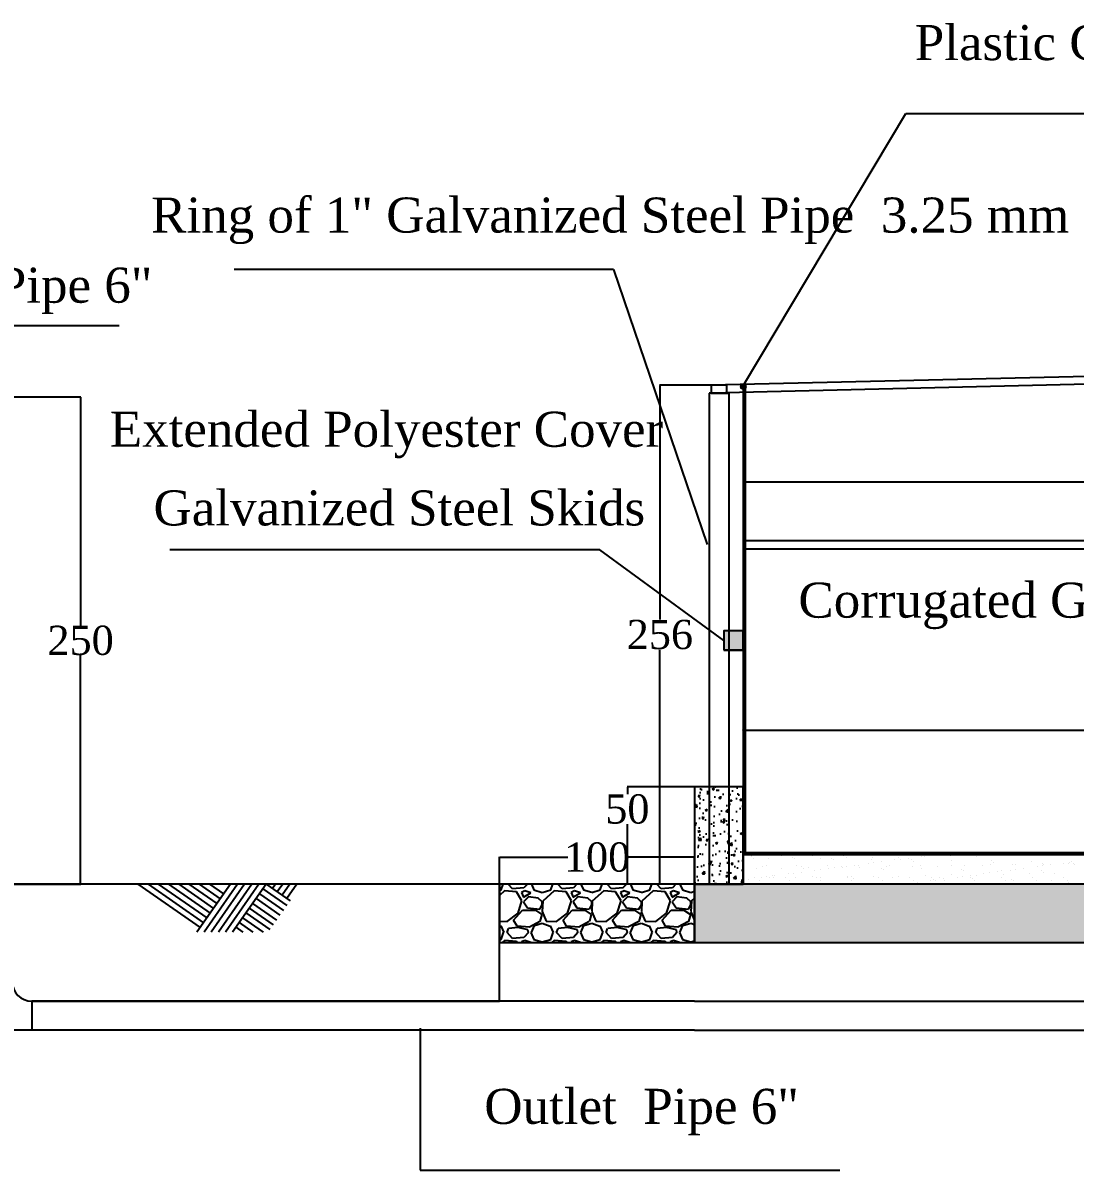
# Model space of a CAD drawing. Header units: centimetres. Extents: x 19229 to 24071, y 10219 to 13664.
# Drawn here: x 20845 to 21384, y 10486 to 11075 of the extents above; entities that cross this region are included whole.
import ezdxf

# ---------------------------------------------------------------- set-up
doc = ezdxf.new("R2010")
doc.units = ezdxf.units.CM
doc.layers.get('0').update_dxf_attribs({"linetype": 'CONTINUOUS'})
doc.layers.get('DEFPOINTS').update_dxf_attribs({"linetype": 'CONTINUOUS'})
doc.styles.add('style2', font='times.ttf', dxfattribs={"height": 15})
doc.styles.add('style3', font='times.ttf', dxfattribs={"height": 25})
doc.dimstyles.get("Standard").update_dxf_attribs({"dimtxt": 15, "dimasz": 0.18, "dimexe": 0.18, "dimexo": 0.0625, "dimgap": 0.09, "dimtad": 0, "dimtih": 1, "dimtoh": 1, "dimdec": 0, "dimzin": 0, "dimdsep": 46, "dimtxsty": 'style2', "dimcen": 0.09, "dimadec": 0, "dimazin": 0, "dimtfac": 1, "dimtdec": 0, "dimtofl": 0, "dimtmove": 0, "dimatfit": 3, "dimfxl": 1, "dimtolj": 1, "dimtzin": 0, "dimarcsym": 0})

# ---------------------------------------------------------------- blocks, each defined once
blk = doc.blocks.new('*D36')
at = {"color": 0, "lineweight": -2, "transparency": 16777216}
for p, q in [((21089.07, 10632.69), (21089.07, 10646.61)), ((21089.25, 10646.43), (21124.06, 10646.43)), ((21188.89, 10646.43), (21154.08, 10646.43)), ((21189.07, 10632.69), (21189.07, 10646.61))]:
    blk.add_line(p, q, dxfattribs=at)
at = {"color": 0, "transparency": 16777216}
for points in [[(21089.25, 10646.46), (21089.25, 10646.4), (21089.07, 10646.43)], [(21188.89, 10646.46), (21188.89, 10646.4), (21189.07, 10646.43)]]:
    blk.add_solid(points, dxfattribs=at)
at = {"layer": 'DEFPOINTS', "color": 0, "transparency": 16777216}
for p in [(21089.07, 10646.43), (21089.07, 10632.63), (21189.07, 10632.63)]:
    blk.add_point(p, dxfattribs=at)
at = {"color": 0, "transparency": 16777216, "insert": (21139.07, 10646.43), "char_height": 15, "attachment_point": 5, "style": 'style2'}
blk.add_mtext('\\A1;100', dxfattribs=at)
blk = doc.blocks.new('*D37')
at = {"color": 0, "lineweight": -2, "transparency": 16777216}
for p, q in [((20839.13, 10882.63), (20874.34, 10882.63)), ((20874.16, 10882.45), (20874.16, 10765.35)), ((20874.16, 10632.81), (20874.16, 10749.91)), ((20839.13, 10632.63), (20874.34, 10632.63))]:
    blk.add_line(p, q, dxfattribs=at)
at = {"color": 0, "transparency": 16777216}
for points in [[(20874.13, 10882.45), (20874.19, 10882.45), (20874.16, 10882.63)], [(20874.13, 10632.81), (20874.19, 10632.81), (20874.16, 10632.63)]]:
    blk.add_solid(points, dxfattribs=at)
at = {"layer": 'DEFPOINTS', "color": 0, "transparency": 16777216}
for p in [(20839.07, 10882.63), (20839.07, 10632.63), (20874.16, 10632.63)]:
    blk.add_point(p, dxfattribs=at)
at = {"color": 0, "transparency": 16777216, "insert": (20874.16, 10757.63), "char_height": 15, "attachment_point": 5, "style": 'style2'}
blk.add_mtext('\\A1;250', dxfattribs=at)
blk = doc.blocks.new('*D47')
at = {"color": 0, "lineweight": -2, "ltscale": 20, "transparency": 16777216}
for p, q in [((21189.01, 10682.63), (21154.41, 10682.63)), ((21154.59, 10682.45), (21154.59, 10678.82)), ((21154.59, 10632.81), (21154.59, 10663.39)), ((21189.01, 10632.63), (21154.41, 10632.63))]:
    blk.add_line(p, q, dxfattribs=at)
at = {"color": 0, "ltscale": 20, "transparency": 16777216}
for points in [[(21154.56, 10682.45), (21154.62, 10682.45), (21154.59, 10682.63)], [(21154.56, 10632.81), (21154.62, 10632.81), (21154.59, 10632.63)]]:
    blk.add_solid(points, dxfattribs=at)
at = {"layer": 'DEFPOINTS', "color": 0, "ltscale": 20, "transparency": 16777216}
for p in [(21154.59, 10682.63), (21189.07, 10682.63), (21189.07, 10632.63)]:
    blk.add_point(p, dxfattribs=at)
at = {"color": 0, "ltscale": 20, "transparency": 16777216, "insert": (21154.59, 10671.1), "char_height": 15, "attachment_point": 5, "style": 'style2'}
blk.add_mtext('\\A1;50', dxfattribs=at)
blk = doc.blocks.new('*D51')
at = {"color": 0, "lineweight": -2, "ltscale": 20, "transparency": 16777216}
for p, q in [((21214.07, 10711.7), (21214.07, 10711.82)), ((21214.25, 10711.64), (21471.06, 10711.64)), ((21758.76, 10711.64), (21501.94, 10711.64)), ((21758.94, 10711.7), (21758.94, 10711.82))]:
    blk.add_line(p, q, dxfattribs=at)
at = {"color": 0, "ltscale": 20, "transparency": 16777216}
for points in [[(21214.25, 10711.67), (21214.25, 10711.61), (21214.07, 10711.64)], [(21758.76, 10711.67), (21758.76, 10711.61), (21758.94, 10711.64)]]:
    blk.add_solid(points, dxfattribs=at)
at = {"layer": 'DEFPOINTS', "color": 0, "ltscale": 20, "transparency": 16777216}
for p in [(21214.07, 10711.64), (21758.94, 10711.64), (21758.94, 10711.64)]:
    blk.add_point(p, dxfattribs=at)
at = {"color": 0, "ltscale": 20, "transparency": 16777216, "insert": (21486.5, 10711.64), "char_height": 15, "attachment_point": 5, "style": 'style2'}
blk.add_mtext('\\A1;545', dxfattribs=at)
blk = doc.blocks.new('*D54')
at = {"color": 0, "lineweight": -2, "ltscale": 20, "transparency": 16777216}
for p, q in [((21197.51, 10888.63), (21171.1, 10888.63)), ((21171.28, 10888.45), (21171.28, 10768.35)), ((21171.28, 10632.81), (21171.28, 10752.91)), ((21173.86, 10632.63), (21171.1, 10632.63))]:
    blk.add_line(p, q, dxfattribs=at)
at = {"color": 0, "ltscale": 20, "transparency": 16777216}
for points in [[(21171.26, 10888.45), (21171.31, 10888.45), (21171.28, 10888.63)], [(21171.26, 10632.81), (21171.31, 10632.81), (21171.28, 10632.63)]]:
    blk.add_solid(points, dxfattribs=at)
at = {"layer": 'DEFPOINTS', "color": 0, "ltscale": 20, "transparency": 16777216}
for p in [(21171.28, 10888.63), (21197.57, 10888.63), (21173.92, 10632.63)]:
    blk.add_point(p, dxfattribs=at)
at = {"color": 0, "ltscale": 20, "transparency": 16777216, "insert": (21171.28, 10760.63), "char_height": 15, "attachment_point": 5, "style": 'style2'}
blk.add_mtext('\\A1;256', dxfattribs=at)

msp = doc.modelspace()

# ---------------------------------------------------------------- hatches: boundary and pattern name
at = {"ltscale": 20}
h = msp.add_hatch(color=7, dxfattribs=at)
h.dxf.hatch_style = 1
h.paths.add_polyline_path([(21214.07, 10887.88), (21215.07, 10887.88), (21215.07, 10888.63, 0.720759), (21212.82, 10887.88, 0.414214), (21214.07, 10886.63)])
h.paths.add_polyline_path([(21215.07, 10887.88), (21214.07, 10887.88), (21214.07, 10886.63, 0.236068), (21215.07, 10887.13)], flags=17)
h = msp.add_hatch(color=7)
h.dxf.hatch_style = 1
h.paths.add_polyline_path([(21214.07, 10762.63), (21204.07, 10762.63), (21204.07, 10752.63), (21214.07, 10752.63)])
at = {"ltscale": 500}
h = msp.add_hatch(dxfattribs=at)
h.set_pattern_fill('CONCRETE_C', scale=1.5, pattern_type=2)
h.set_pattern_definition([(50, (-126.163, 797.9675), (10.7589027, -0.941282), [1.125, -12.375]), (355, (-126.163, 797.967), (-2.08127, 11.282882), [0.9, -9.9]), (100.4514, (-125.267, 797.889), (8.6776407, 10.341593), [0.956103, -10.5171317]), (46.1842, (-126.163, 800.967), (16.008616, -2.482785), [1.6875, -18.5625]), (96.6356, (-124.829, 800.76), (14.019941, 14.611768), [1.434154, -15.775695]), (351.1842, (-126.163, 800.967), (14.019929, 14.611779), [1.35, -14.85]), (21, (-124.663, 800.2175), (8.9536058, -6.0392834), [1.125, -12.375]), (326, (-124.663, 800.217), (3.64973, 10.8772507), [0.9, -9.9]), (71.4514, (-123.917, 799.714), (12.6033394, 4.8379575), [0.956103, -10.5171317]), (37.5, (-126.163, 797.9675), (0.1823978, 4.9934078), [0, -9.78, 0, -10.05, 0, -9.9375]), (7.5, (-126.163, 797.9675), (3.9460431, 5.9161757), [0, -5.73, 0, -9.555, 0, -3.7875]), (327.5, (-129.508, 797.9675), (8.00733654, -0.3383231), [0, -3.75, 0, -11.7, 0, -15.525]), (317.5, (-131.008, 797.9675), (8.7477925, 1.5015747), [0, -4.875, 0, -7.77, 0, -11.025])])
h.paths.add_polyline_path([(21214.07, 10682.63), (21189.07, 10682.63), (21189.07, 10632.63), (21214.07, 10632.63)])
h = msp.add_hatch()
h.set_pattern_fill('GRAVEL')
h.set_pattern_definition([(228.0127875, (-156.1221, 1057.2756), (-203.20000002, -228.59999999), [3.417214, -338.304836]), (184.969741, (-158.4081, 1054.7356), (304.79999988, 25.400001447), [5.864047, -580.54049]), (132.510447, (-164.2501, 1054.2276), (254.00000011, -279.3999999), [4.134815, -409.347228]), (267.273689, (-174.1561, 1047.8776), (25.400000053, 508), [5.340045, -528.664374]), (292.833654, (-174.4101, 1042.5436), (-127.00000001, 304.799999996), [5.236337, -518.398077]), (357.273689, (-172.3781, 1037.7176), (-508, 25.400000053), [5.340045, -528.664374]), (37.6942405, (-167.0441, 1037.4636), (-330.199999985, -254.00000002), [7.061937, -699.131153]), (72.2553284, (-161.4561, 1041.7816), (177.800000048, 558.799999985), [6.667195, -660.052566]), (121.4295656, (-159.4241, 1048.1316), (-203.20000003, 330.19999998), [5.35813, -530.455457]), (175.236358, (-162.2181, 1052.7036), (279.4, -25.40000004), [6.117133, -299.73937]), (222.3974378, (-168.3141, 1053.2116), (-304.79999999, -279.40000001), [7.91078, -783.167725]), (138.814075, (-149.0101, 1047.6236), (-177.8, 152.40000001), [2.700045, -267.305658]), (171.4692344, (-151.0421, 1049.4016), (330.20000001, -50.79999994), [5.13682, -508.54639]), (225, (-156.122, 1050.164), (-4e-15, -25.4), [3.592093, -32.32893]), (203.19859, (-157.9, 1053.2116), (127, 50.8), [1.934413, -191.506224]), (291.80141, (-159.678, 1052.4496), (-25.4, 76.2), [2.735656, -134.04753]), (30.963757, (-158.662, 1049.9096), (76.2, 50.8), [4.443197, -143.662982]), (161.56505, (-154.852, 1052.196), (50.8, -25.4), [3.212871, -77.10898]), (16.38954, (-174.4101, 1052.4496), (254, 76.2), [4.50088, -445.588267]), (70.346176, (-170.0921, 1053.7196), (-101.60000001, -279.4), [3.77599, -373.822157]), (293.19859, (-154.852, 1057.2756), (-50.8, 127), [3.8688, -189.571836]), (343.61046, (-153.3281, 1053.7196), (-254.000000005, 76.19999998), [4.50088, -445.588267]), (339.443955, (-174.41, 1036.7016), (-127, 50.8), [4.340352, -212.677343]), (294.775141, (-170.3461, 1035.1776), (-127.00000015, 279.39999993), [3.63672, -360.035934]), (66.80141, (-154.598, 1031.8756), (50.8, 127), [3.8688, -189.571836]), (17.354025, (-153.0741, 1035.4316), (-330.19999999, -101.60000002), [4.257827, -421.52376]), (69.443955, (-167.044, 1031.8756), (-50.8, -127), [2.170176, -214.84752]), (101.309932, (-156.122, 1031.8756), (-25.4, 101.6), [1.295146, -128.21995]), (165.963757, (-156.376, 1033.1456), (76.2, -25.4), [5.236337, -99.490546]), (186.009006, (-161.4561, 1034.4156), (254, 25.40000001), [4.85267, -480.413649]), (303.690068, (-158.662, 1047.6236), (-25.4, 50.8), [3.66324, -87.917764]), (353.1572266, (-156.6301, 1044.5756), (431.800000003, -50.799999977), [6.395568, -633.16009]), (60.945396, (-150.2801, 1043.8136), (-101.6, -177.8), [2.615082, -258.893923]), (90, (-149.01, 1046.1), (-25.4, 25.4), [1.524, -23.876]), (120.256437, (-161.9641, 1035.1776), (101.59999999, -177.8), [3.52867, -349.339408]), (48.0127875, (-163.7421, 1038.2256), (203.20000002, 228.59999999), [6.83443, -334.887622]), (0, (-159.17, 1043.306), (25.4, 25.4), [6.604, -18.796]), (325.3048465, (-152.5661, 1043.3056), (254.0000001, -177.79999986), [4.016096, -397.593167]), (254.054604, (-149.264, 1041.0196), (-25.4, -101.6), [3.69829, -181.2165]), (207.6459754, (-150.2801, 1037.4636), (-482.60000002, -253.999999966), [6.02145, -596.124644]), (175.4260787, (-155.6141, 1034.6696), (-330.2, 25.4), [6.370295, -630.658465])])
h.paths.add_polyline_path([(21189.07, 10632.63), (21089.07, 10632.63), (21089.07, 10602.63), (21189.07, 10602.63)])
h = msp.add_hatch()
h.set_pattern_fill('GRAVEL', scale=0.9)
h.set_pattern_definition([(228.0127875, (347.4592, 845.359), (-182.88000001, -205.73999999), [3.075493, -304.474353]), (184.969741, (345.4018, 843.073), (274.31999989, 22.860001302), [5.277642, -522.48644]), (132.510447, (340.144, 842.6158), (228.6000001, -251.45999991), [3.721334, -368.412505]), (267.273689, (331.2286, 836.9008), (22.86000005, 457.2), [4.80604, -475.797937]), (292.833654, (331, 832.1002), (-114.30000001, 274.319999996), [4.712703, -466.55827]), (357.273689, (332.8288, 827.7568), (-457.2, 22.86000005), [4.80604, -475.797937]), (37.6942405, (337.6294, 827.5282), (-297.179999987, -228.600000017), [6.355743, -629.218038]), (72.2553284, (342.6586, 831.4144), (160.020000043, 502.919999986), [6.000476, -594.04731]), (121.4295656, (344.4874, 837.1294), (-182.880000026, 297.179999984), [4.822317, -477.409911]), (175.236358, (341.9728, 841.2442), (251.46, -22.86000004), [5.50542, -269.765433]), (222.3974378, (336.4864, 841.7014), (-274.319999991, -251.46000001), [7.119701, -704.850953]), (138.814075, (353.86, 836.6722), (-160.02, 137.16000001), [2.43004, -240.575092]), (171.4692344, (352.0312, 838.2724), (297.18000001, -45.71999995), [4.623138, -457.69175]), (225, (347.46, 838.958), (-3e-15, -22.86), [3.232884, -29.096038]), (203.19859, (345.859, 841.7014), (114.3, 45.72), [1.740972, -172.355601]), (291.80141, (344.259, 841.0156), (-22.86, 68.58), [2.46209, -120.642777]), (30.963757, (345.1732, 838.7296), (68.58, 45.72), [3.998877, -129.296683]), (161.56505, (348.602, 840.787), (45.72, -22.86), [2.891584, -69.398083]), (16.3895403, (331, 841.0156), (228.6, 68.58), [4.050792, -401.02944]), (70.346176, (334.8862, 842.1586), (-91.44000001, -251.46), [3.39839, -336.439941]), (293.19859, (348.6022, 845.359), (-45.72, 114.3), [3.48192, -170.614652]), (343.6104597, (349.9738, 842.1586), (-228.600000005, 68.579999984), [4.050792, -401.02944]), (339.443955, (331, 826.8424), (-114.3, 45.72), [3.906317, -191.409609]), (294.7751406, (334.6576, 825.4708), (-114.30000014, 251.45999994), [3.27305, -324.03234]), (66.80141, (348.8308, 822.499), (45.72, 114.3), [3.48192, -170.614652]), (17.3540246, (350.2024, 825.6994), (-297.179999994, -91.44000002), [3.832045, -379.371384]), (69.443955, (337.6294, 822.499), (-45.72, -114.3), [1.953158, -193.362767]), (101.309932, (347.459, 822.499), (-22.86, 91.44), [1.165631, -115.397955]), (165.963757, (347.2306, 823.642), (68.58, -22.86), [4.712703, -89.541491]), (186.009006, (342.6586, 824.785), (228.6, 22.86000001), [4.367403, -432.372284]), (303.690068, (345.173, 836.672), (-22.86, 45.72), [3.296915, -79.125987]), (353.1572266, (347.002, 833.929), (388.620000002, -45.71999998), [5.75601, -569.844082]), (60.945396, (352.717, 833.2432), (-91.44, -160.02), [2.353574, -233.00453]), (90, (353.86, 835.3), (-22.86, 22.86), [1.3716, -21.4884]), (120.256437, (342.2014, 825.4708), (91.43999999, -160.02000001), [3.175803, -314.405467]), (48.0127875, (340.6012, 828.214), (182.88000002, 205.73999999), [6.150986, -301.39886]), (0, (344.716, 832.786), (22.86, 22.86), [5.9436, -16.9164]), (325.3048465, (350.6596, 832.786), (228.60000009, -160.01999988), [3.614486, -357.83385]), (254.054604, (353.6314, 830.7286), (-22.86, -91.44), [3.328462, -163.09485]), (207.6459754, (352.717, 827.5282), (-434.340000016, -228.59999997), [5.419306, -536.51218]), (175.4260787, (347.9164, 825.0136), (-297.18, 22.86), [5.733265, -567.592618])])
h.paths.add_polyline_path([(21457.97, 10632.63), (21457.97, 10602.63), (21546.07, 10602.63), (21546.07, 10632.63)])
h.paths.add_polyline_path([(21426.97, 10602.63), (21426.97, 10632.63), (21189.07, 10632.63), (21189.07, 10602.63)])

# ---------------------------------------------------------------- linework, layer by layer
at = {"color": 7, "ltscale": 20}
for p, q in [((21214.13, 10888.63), (21297.41, 11028.03)), ((21297.41, 11028.03), (21674.7, 11028.03)), ((21147.4, 10948.06), (21195.53, 10806.83)), ((22063.96, 10908.63), (21197.57, 10888.63)), ((22064.05, 10904.63), (21197.66, 10884.63)), ((21206.57, 10884.63), (21196.57, 10884.63)), ((21205.57, 10884.63), (21206.57, 10884.63)), ((21214.07, 10808.88), (22913.85, 10808.88)), ((21426.97, 10632.65), (21214.07, 10632.69)), ((21189.07, 10572.63), (21426.97, 10572.63)), ((21189.07, 10557.63), (21426.97, 10557.63))]:
    msp.add_line(p, q, dxfattribs=at)
at = {"color": 7}
for p, q in [((21147.4, 10948.06), (20952.9, 10948.06)), ((20742.8, 10919.34), (20893.99, 10919.34)), ((21214.07, 10888.63), (21214.07, 10632.63)), ((21215.07, 10888.63), (21215.07, 10649.13)), ((21196.57, 10884.63), (21196.57, 10632.63)), ((21206.57, 10884.63), (21206.57, 10632.63)), ((21206.57, 10884.63), (21206.57, 10883.63)), ((21214.07, 10839.01), (21426.97, 10839.01)), ((21140.55, 10804.12), (20919.92, 10804.12)), ((21204.13, 10757.63), (21140.55, 10804.12)), ((21215.13, 10804.63), (21623.48, 10804.63)), ((21214.07, 10752.63), (21204.07, 10752.63)), ((21426.97, 10648.63), (21214.07, 10648.63)), ((21426.97, 10647.63), (21214.07, 10647.63)), ((21265.51, 10647.23), (21265.51, 10647.23)), ((21281.33, 10647.26), (21281.33, 10647.26)), ((21297.15, 10647.29), (21297.15, 10647.29)), ((21308.12, 10647.29), (21308.12, 10647.29)), ((21312.97, 10647.32), (21312.97, 10647.32)), ((21328.79, 10647.35), (21328.79, 10647.35)), ((21344.61, 10647.38), (21344.61, 10647.38)), ((21347.2, 10647.56), (21347.2, 10647.56)), ((21360.43, 10647.41), (21360.43, 10647.41)), ((21376.25, 10647.43), (21376.25, 10647.43)), ((21218.05, 10647.15), (21218.05, 10647.15)), ((21218.44, 10646.6), (21218.44, 10646.6)), ((21219.37, 10645.74), (21219.37, 10645.74)), ((21223.79, 10641.69), (21223.79, 10641.69)), ((21225.76, 10642.23), (21225.76, 10642.23)), ((21227.16, 10645.76), (21227.16, 10645.76)), ((21233.87, 10647.18), (21233.87, 10647.18)), ((21239.06, 10646.15), (21239.06, 10646.15)), ((21240.46, 10645.93), (21240.46, 10645.93)), ((21241.58, 10642.26), (21241.58, 10642.26)), ((21244.12, 10641.52), (21244.12, 10641.52)), ((21249.69, 10647.2), (21249.69, 10647.2)), ((21253.45, 10645.86), (21253.45, 10645.86)), ((21257.4, 10642.29), (21257.4, 10642.29)), ((21259.39, 10645.98), (21259.39, 10645.98)), ((21260.33, 10645.12), (21260.33, 10645.12)), ((21264.45, 10641.54), (21264.45, 10641.54)), ((21267.09, 10641.89), (21267.09, 10641.89)), ((21267.17, 10646.36), (21267.17, 10646.36)), ((21271.22, 10642.43), (21271.22, 10642.43)), ((21273.22, 10642.32), (21273.22, 10642.32)), ((21278.12, 10643.34), (21278.12, 10643.34)), ((21280.02, 10645.53), (21280.02, 10645.53)), ((21280.47, 10646.53), (21280.47, 10646.53)), ((21280.77, 10643.69), (21280.77, 10643.69)), ((21284.9, 10644.23), (21284.9, 10644.23)), ((21287.34, 10641.77), (21287.34, 10641.77)), ((21289.04, 10642.35), (21289.04, 10642.35)), ((21291.8, 10645.14), (21291.8, 10645.14)), ((21293.47, 10646.47), (21293.47, 10646.47)), ((21294.44, 10645.49), (21294.44, 10645.49)), ((21298.57, 10646.03), (21298.57, 10646.03)), ((21300.34, 10645.35), (21300.34, 10645.35)), ((21300.64, 10641.93), (21300.64, 10641.93)), ((21301.28, 10644.5), (21301.28, 10644.5)), ((21304.86, 10642.38), (21304.86, 10642.38)), ((21305.47, 10646.94), (21305.47, 10646.94)), ((21307.19, 10646.96), (21307.19, 10646.96)), ((21313.63, 10641.87), (21313.63, 10641.87)), ((21320.48, 10647.13), (21320.48, 10647.13)), ((21320.68, 10642.41), (21320.68, 10642.41)), ((21320.97, 10644.91), (21320.97, 10644.91)), ((21327.35, 10642.37), (21327.35, 10642.37)), ((21333.48, 10647.07), (21333.48, 10647.07)), ((21336.5, 10642.43), (21336.5, 10642.43)), ((21340.65, 10642.54), (21340.65, 10642.54)), ((21341.3, 10644.73), (21341.3, 10644.73)), ((21342.23, 10643.87), (21342.23, 10643.87)), ((21352.32, 10642.46), (21352.32, 10642.46)), ((21353.65, 10642.47), (21353.65, 10642.47)), ((21361.93, 10644.28), (21361.93, 10644.28)), ((21364.85, 10641.6), (21364.85, 10641.6)), ((21367.37, 10642.97), (21367.37, 10642.97)), ((21367.5, 10641.95), (21367.5, 10641.95)), ((21368.14, 10642.49), (21368.14, 10642.49)), ((21371.63, 10642.5), (21371.63, 10642.5)), ((21378.53, 10643.4), (21378.53, 10643.4)), ((21380.66, 10643.14), (21380.66, 10643.14)), ((21381.17, 10643.75), (21381.17, 10643.75)), ((21382.25, 10644.11), (21382.25, 10644.11)), ((21383.19, 10643.25), (21383.19, 10643.25)), ((21383.96, 10642.52), (21383.96, 10642.52)), ((21220.01, 10635.79), (21220.01, 10635.79)), ((21220.61, 10640.73), (21220.61, 10640.73)), ((21223.43, 10636.14), (21223.43, 10636.14)), ((21226.07, 10636.49), (21226.07, 10636.49)), ((21227.48, 10635.97), (21227.48, 10635.97)), ((21228.85, 10637.06), (21228.85, 10637.06)), ((21229.78, 10636.2), (21229.78, 10636.2)), ((21230.2, 10637.03), (21230.2, 10637.03)), ((21233.61, 10640.67), (21233.61, 10640.67)), ((21235.83, 10635.82), (21235.83, 10635.82)), ((21237.1, 10637.94), (21237.1, 10637.94)), ((21239.75, 10638.29), (21239.75, 10638.29)), ((21240.78, 10636.14), (21240.78, 10636.14)), ((21243.88, 10638.83), (21243.88, 10638.83)), ((21245.05, 10640.66), (21245.05, 10640.66)), ((21247.33, 10641.16), (21247.33, 10641.16)), ((21249.47, 10636.61), (21249.47, 10636.61)), ((21250.78, 10639.74), (21250.78, 10639.74)), ((21251.65, 10635.85), (21251.65, 10635.85)), ((21253.42, 10640.09), (21253.42, 10640.09)), ((21253.77, 10636.08), (21253.77, 10636.08)), ((21257.55, 10640.63), (21257.55, 10640.63)), ((21260.63, 10641.33), (21260.63, 10641.33)), ((21264.75, 10641.07), (21264.75, 10641.07)), ((21267.47, 10635.88), (21267.47, 10635.88)), ((21267.49, 10636.57), (21267.49, 10636.57)), ((21269.8, 10636.44), (21269.8, 10636.44)), ((21270.74, 10635.58), (21270.74, 10635.58)), ((21273.62, 10641.27), (21273.62, 10641.27)), ((21280.79, 10636.74), (21280.79, 10636.74)), ((21283.29, 10635.91), (21283.29, 10635.91)), ((21285.07, 10640.9), (21285.07, 10640.9)), ((21286.01, 10640.04), (21286.01, 10640.04)), ((21290.43, 10635.99), (21290.43, 10635.99)), ((21293.79, 10636.68), (21293.79, 10636.68)), ((21299.11, 10635.93), (21299.11, 10635.93)), ((21305.7, 10640.45), (21305.7, 10640.45)), ((21307.51, 10637.17), (21307.51, 10637.17)), ((21310.76, 10635.81), (21310.76, 10635.81)), ((21314.93, 10635.96), (21314.93, 10635.96)), ((21320.8, 10637.34), (21320.8, 10637.34)), ((21323.83, 10636.2), (21323.83, 10636.2)), ((21326.03, 10640.27), (21326.03, 10640.27)), ((21326.48, 10636.55), (21326.48, 10636.55)), ((21326.96, 10639.41), (21326.96, 10639.41)), ((21330.61, 10637.1), (21330.61, 10637.1)), ((21330.75, 10635.99), (21330.75, 10635.99)), ((21333.8, 10637.28), (21333.8, 10637.28)), ((21337.51, 10638), (21337.51, 10638)), ((21340.15, 10638.35), (21340.15, 10638.35)), ((21344.28, 10638.9), (21344.28, 10638.9)), ((21346.57, 10636.02), (21346.57, 10636.02)), ((21346.65, 10639.82), (21346.65, 10639.82)), ((21347.52, 10637.77), (21347.52, 10637.77)), ((21351.18, 10639.8), (21351.18, 10639.8)), ((21353.82, 10640.15), (21353.82, 10640.15)), ((21357.95, 10640.7), (21357.95, 10640.7)), ((21360.82, 10637.94), (21360.82, 10637.94)), ((21362.39, 10636.05), (21362.39, 10636.05)), ((21366.98, 10639.65), (21366.98, 10639.65)), ((21367.92, 10638.79), (21367.92, 10638.79)), ((21373.81, 10637.88), (21373.81, 10637.88)), ((21378.21, 10636.08), (21378.21, 10636.08)), ((20903.52, 10632.63), (20935.45, 10610.36)), ((20908.76, 10632.63), (20937.17, 10612.82)), ((21189.07, 10632.63), (20914.01, 10632.63)), ((20914.01, 10632.63), (20938.88, 10615.28)), ((20919.25, 10632.63), (20940.6, 10617.74)), ((20924.5, 10632.63), (20942.31, 10620.2)), ((20929.74, 10632.63), (20944.03, 10622.66)), ((20950.98, 10632.63), (20933.85, 10608.06)), ((20934.99, 10632.63), (20945.75, 10625.12)), ((20954.63, 10632.63), (20937.51, 10608.06)), ((20940.23, 10632.63), (20947.46, 10627.58)), ((20958.29, 10632.63), (20941.16, 10608.06)), ((20961.95, 10632.63), (20944.82, 10608.06)), ((20965.61, 10632.63), (20948.48, 10608.06)), ((20969.26, 10632.63), (20952.13, 10608.06)), ((20967.55, 10630.16), (20979.85, 10621.59)), ((20969.26, 10632.63), (20981.57, 10624.05)), ((20974.15, 10632.63), (20972.55, 10630.33)), ((20977.8, 10632.63), (20975.01, 10628.62)), ((20981.46, 10632.63), (20977.47, 10626.9)), ((20985.12, 10632.63), (20979.93, 10625.19)), ((21216.53, 10635.23), (21216.53, 10635.23)), ((21222.15, 10634.43), (21222.15, 10634.43)), ((21237.97, 10634.45), (21237.97, 10634.45)), ((21253.79, 10634.48), (21253.79, 10634.48)), ((21269.61, 10634.51), (21269.61, 10634.51)), ((21285.43, 10634.54), (21285.43, 10634.54)), ((21299.13, 10632.95), (21299.13, 10632.95)), ((21301.25, 10634.57), (21301.25, 10634.57)), ((21303.26, 10633.5), (21303.26, 10633.5)), ((21310.16, 10634.4), (21310.16, 10634.4)), ((21311.69, 10634.96), (21311.69, 10634.96)), ((21312.8, 10634.75), (21312.8, 10634.75)), ((21316.93, 10635.3), (21316.93, 10635.3)), ((21317.07, 10634.6), (21317.07, 10634.6)), ((21331.38, 10635.36), (21331.38, 10635.36)), ((21332.89, 10634.63), (21332.89, 10634.63)), ((21340.97, 10632.75), (21340.97, 10632.75)), ((21348.71, 10634.66), (21348.71, 10634.66)), ((21351.71, 10635.19), (21351.71, 10635.19)), ((21352.65, 10634.33), (21352.65, 10634.33)), ((21353.97, 10632.69), (21353.97, 10632.69)), ((21364.53, 10634.68), (21364.53, 10634.68)), ((21367.69, 10633.18), (21367.69, 10633.18)), ((21372.34, 10634.74), (21372.34, 10634.74)), ((21380.35, 10634.71), (21380.35, 10634.71)), ((21380.98, 10633.35), (21380.98, 10633.35)), ((20964.12, 10625.24), (20976.42, 10616.66)), ((20965.83, 10627.7), (20978.14, 10619.12)), ((20958.97, 10617.86), (20971.27, 10609.28)), ((20958.97, 10617.86), (20971.27, 10609.28)), ((20960.68, 10620.32), (20972.99, 10611.74)), ((20962.4, 10622.78), (20974.7, 10614.2)), ((20955.54, 10612.94), (20962.54, 10608.06)), ((20957.25, 10615.4), (20967.78, 10608.06)), ((20953.82, 10610.48), (20957.29, 10608.06)), ((21189.07, 10572.63), (20849.07, 10572.63)), ((20849.07, 10572.63), (20849.07, 10557.63)), ((21189.07, 10557.63), (20789.07, 10557.63)), ((21048.38, 10558.82), (21048.38, 10485.93)), ((21048.38, 10485.93), (21263.6, 10485.93))]:
    msp.add_line(p, q, dxfattribs=at)
at = {"color": 7, "ltscale": 20}
msp.add_lwpolyline([(21197.57, 10884.63), (21205.57, 10884.63), (21205.57, 10888.63), (21197.57, 10888.63)], close=True, dxfattribs=at)
at = {"color": 7}
for points in [[(21204.07, 10752.63), (21214.07, 10752.63), (21214.07, 10762.63), (21204.07, 10762.63)], [(21189.07, 10632.63), (21089.07, 10632.63), (21089.07, 10602.63), (21189.07, 10602.63)]]:
    msp.add_lwpolyline(points, close=True, dxfattribs=at)
at = {"color": 7, "ltscale": 100}
msp.add_lwpolyline([(21189.07, 10632.63), (21214.07, 10632.63), (21214.07, 10682.63), (21189.07, 10682.63)], close=True, dxfattribs=at)
msp.add_lwpolyline([(21189.07, 10632.63), (21214.07, 10632.63), (21214.07, 10682.63), (21189.07, 10682.63)], close=True, dxfattribs=at)
at = {"color": 7}
msp.add_lwpolyline([(20849.07, 10572.63), (21089.07, 10572.63), (21089.07, 10632.63), (20824.07, 10632.63)], dxfattribs=at)
at = {"color": 7, "ltscale": 20}
msp.add_lwpolyline([(21426.97, 10632.63), (21189.07, 10632.63), (21189.07, 10602.63), (21426.97, 10602.63)], dxfattribs=at)
at = {"color": 7}
msp.add_circle((21214.07, 10887.88), 1.25, dxfattribs=at)
msp.add_arc((20849.07, 10582.63), 10, 180, 270, dxfattribs=at)

# ---------------------------------------------------------------- texts
at = {"color": 7, "style": 'style3'}
for s, p in [('Plastic Cap to Prevent Polyester Ripping ', (21301.97, 11055.43)), ('Ring of 1" Galvanized Steel Pipe  3.25 mm', (20910.31, 10966.93)), ('Overflow Pipe 6"', (20720.2, 10930.96)), ('Extended Polyester Cover ', (20889.11, 10857.04)), ('Galvanized Steel Skids', (20911.54, 10816.67)), ('Corrugated Galvanized Steel Sheets 1.5 mm', (21242.31, 10769.36)), ('Outlet  Pipe 6"', (21081.21, 10509.62))]:
    msp.add_text(s, height=18, dxfattribs=at).set_placement(p)

# ---------------------------------------------------------------- dimensions: what is measured, and where the dimension line sits
at = {"color": 7, "ltscale": 20}
dim = msp.add_linear_dim(base=(21171.28, 10888.63), p1=(21173.92, 10632.63), p2=(21197.57, 10888.63), angle=90, dimstyle='Standard', dxfattribs=at)
dim.commit()
dim.dimension.update_dxf_attribs({"geometry": '*D54', "text_midpoint": (21171.28, 10760.63)})
at = {"color": 7}
dim = msp.add_linear_dim(base=(20874.16, 10632.63), p1=(20839.07, 10882.63), p2=(20839.07, 10632.63), angle=90, dimstyle='Standard', dxfattribs=at)
dim.commit()
dim.dimension.update_dxf_attribs({"geometry": '*D37', "text_midpoint": (20874.16, 10757.63)})
at = {"color": 7, "ltscale": 20}
dim = msp.add_linear_dim(base=(21758.94, 10711.64), p1=(21214.07, 10711.64), p2=(21758.94, 10711.64), dimstyle='Standard', dxfattribs=at)
dim.commit()
dim.dimension.update_dxf_attribs({"geometry": '*D51', "text_midpoint": (21486.5, 10711.64)})
dim = msp.add_linear_dim(base=(21154.59, 10682.63), p1=(21189.07, 10632.63), p2=(21189.07, 10682.63), angle=90, dimstyle='Standard', dxfattribs=at)
dim.commit()
dim.dimension.update_dxf_attribs({"geometry": '*D47', "text_midpoint": (21154.59, 10671.1), "dimtype": 160})
at = {"color": 7}
dim = msp.add_linear_dim(base=(21089.07, 10646.43), p1=(21189.07, 10632.63), p2=(21089.07, 10632.63), dimstyle='Standard', dxfattribs=at)
dim.commit()
dim.dimension.update_dxf_attribs({"geometry": '*D36', "text_midpoint": (21139.07, 10646.43)})

doc.saveas('drawing.dxf')
